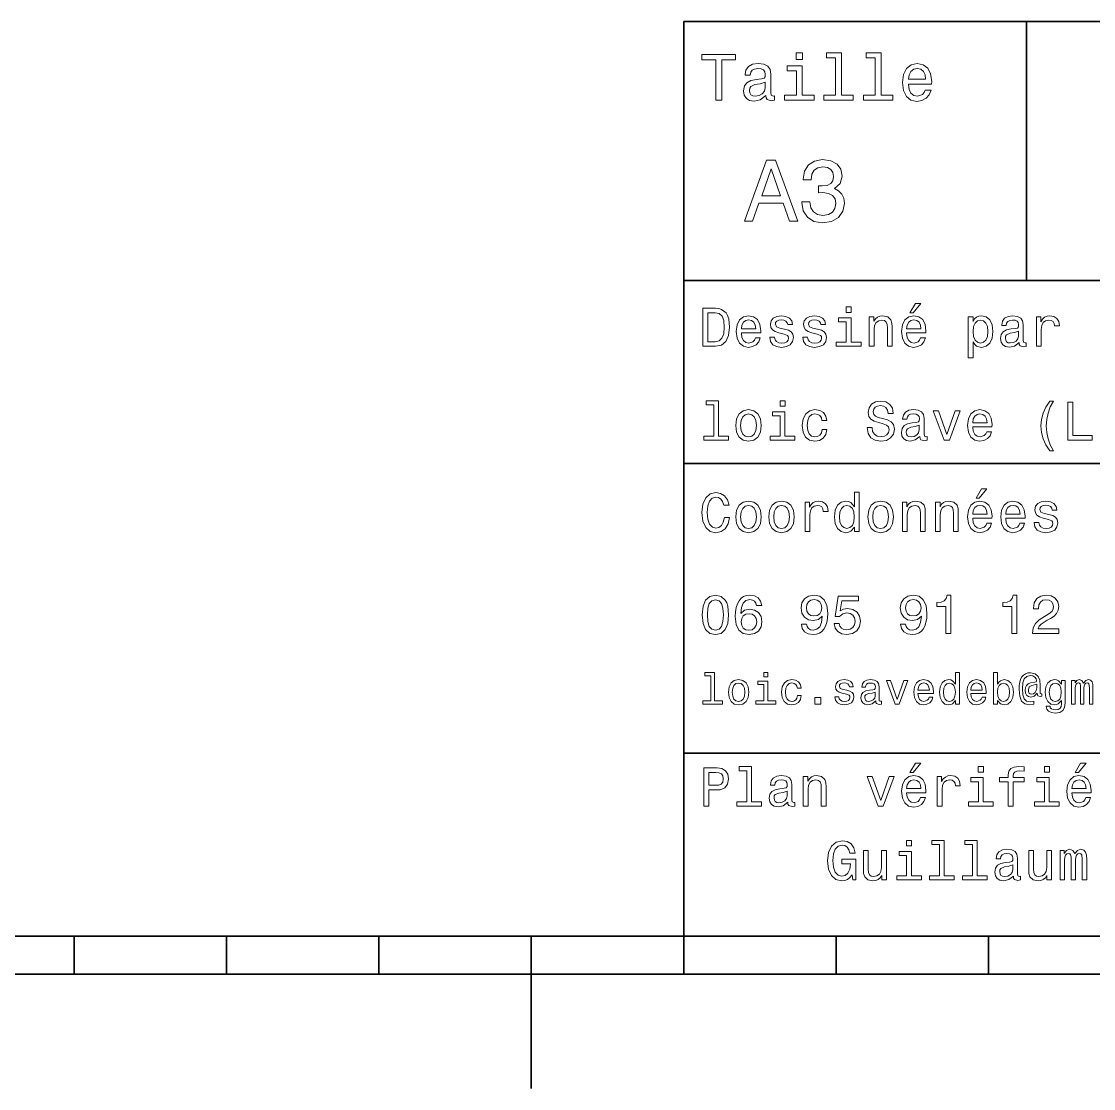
# Model space of a CAD drawing. Extents: x 0 to 420, y 0 to 297.
# Drawn here: x 176.5 to 246.9, y 0 to 70 of the extents above; entities that cross this region are included whole.
import ezdxf

# ---------------------------------------------------------------- set-up
doc = ezdxf.new("R2010")
doc.units = 0

msp = doc.modelspace()

# ---------------------------------------------------------------- linework, layer by layer
at = {"color": 7, "lineweight": 35}
for p, q in [((220, 10), (220, 70)), ((220, 70), (410, 70)), ((220, 53), (285, 53)), ((220, 41), (285, 41)), ((220, 22), (285, 22)), ((10, 10), (410, 10)), ((220, 10), (410, 10)), ((110, 7.5), (310, 7.5))]:
    msp.add_line(p, q, dxfattribs=at)
at = {"color": 7, "lineweight": 35, "ltscale": 0.425}
msp.add_line((242.5, 53), (242.5, 70), dxfattribs=at)
at = {"color": 7, "lineweight": 35, "ltscale": 0.0625}
for p, q in [((180, 10), (180, 7.5)), ((190, 10), (190, 7.5)), ((200, 10), (200, 7.5)), ((220, 10), (220, 7.5)), ((230, 10), (230, 7.5)), ((240, 10), (240, 7.5))]:
    msp.add_line(p, q, dxfattribs=at)
at = {"color": 7, "lineweight": 35, "ltscale": 0.25}
msp.add_line((210, 10), (210, 0), dxfattribs=at)
at = {"color": 7, "lineweight": 13}
for points in [[(222.10231, 64.837173), (222.5, 64.837173), (222.5, 67.47406), (223.407776, 67.47406), (223.407776, 67.837173), (221.190201, 67.837173), (221.190201, 67.47406), (222.10231, 67.47406)], [(227.786743, 67.940918), (227.38472, 67.940918), (227.38472, 67.508644), (227.786743, 67.508644)], [(229.969742, 67.621033), (229.969742, 65.157059), (229.187317, 65.157059), (229.187317, 64.837173), (231.128235, 64.837173), (231.128235, 65.157059), (230.350143, 65.157059), (230.350143, 67.940918), (229.373199, 67.940918), (229.373199, 67.621033)], [(232.572052, 67.621033), (232.572052, 65.157059), (231.789627, 65.157059), (231.789627, 64.837173), (233.730545, 64.837173), (233.730545, 65.157059), (232.952454, 65.157059), (232.952454, 67.940918), (231.97551, 67.940918), (231.97551, 67.621033)], [(225.387604, 65.139771), (225.387604, 65.126801), (225.409225, 64.979828), (225.47406, 64.876076), (225.746399, 64.793945), (225.958206, 64.828529), (225.958206, 65.122475), (225.867432, 65.109505), (225.746399, 65.165703), (225.724777, 65.338615), (225.724777, 66.540344), (225.672913, 66.84726), (225.521606, 67.0634), (225.257919, 67.193085), (224.886169, 67.240631), (224.523056, 67.188759), (224.255051, 67.041786), (224.086456, 66.812675), (224.030258, 66.510086), (224.030258, 66.484146), (224.371765, 66.484146), (224.402023, 66.665703), (224.497116, 66.795387), (224.65274, 66.873199), (224.873199, 66.903458), (225.085022, 66.881844), (225.236313, 66.817001), (225.327087, 66.704605), (225.357346, 66.548988), (225.340057, 66.367432), (225.270889, 66.276657), (225.097977, 66.233429), (224.773773, 66.198845), (224.402023, 66.121033), (224.138336, 65.982704), (223.982712, 65.766571), (223.935165, 65.446686), (223.978394, 65.161385), (224.112396, 64.949562), (224.328537, 64.815559), (224.626801, 64.768013), (225.028824, 64.858788)], [(227.773773, 65.157059), (227.773773, 67.080688), (226.796829, 67.080688), (226.796829, 66.756485), (227.393372, 66.756485), (227.393372, 65.157059), (226.61528, 65.157059), (226.61528, 64.837173), (228.560516, 64.837173), (228.560516, 65.157059)], [(234.750717, 65.887604), (236.272339, 65.887604), (236.276657, 66.064842), (236.207489, 66.561958), (236.017288, 66.933716), (235.714691, 67.158501), (235.312683, 67.240631), (234.919312, 67.154175), (234.616714, 66.912102), (234.422195, 66.51873), (234.353027, 66), (234.417862, 65.4683), (234.612396, 65.079247), (234.91066, 64.837173), (235.299713, 64.755043), (235.636887, 64.811234), (235.913544, 64.958214), (236.116714, 65.191643), (236.233429, 65.502876), (235.857346, 65.502876), (235.779541, 65.329971), (235.667145, 65.200287), (235.34726, 65.096542), (235.100861, 65.144089), (234.914993, 65.295387), (234.793945, 65.541786), (234.750717, 65.874634)], [(234.750717, 66.207489), (234.798279, 66.50576), (234.914993, 66.726219), (235.092224, 66.860229), (235.325653, 66.907776), (235.554749, 66.860229), (235.731995, 66.726219), (235.840057, 66.50576), (235.878967, 66.207489)], [(225.344376, 65.649857), (225.292511, 65.425072), (225.154175, 65.252159), (224.946686, 65.139771), (224.69165, 65.100861), (224.527374, 65.122475), (224.41066, 65.191643), (224.337173, 65.312675), (224.315567, 65.481262), (224.332855, 65.632561), (224.402023, 65.740631), (224.67868, 65.861671), (225.028824, 65.913544), (225.344376, 66.017288)], [(223.982712, 56.9049), (224.51297, 56.9049), (224.933716, 58.080692), (226.530258, 58.080692), (226.951004, 56.9049), (227.492798, 56.9049), (226.028824, 60.910664), (225.440918, 60.910664)], [(227.752167, 58.161385), (227.752167, 58.121037), (227.844376, 57.567722), (228.11528, 57.152737), (228.541794, 56.887608), (229.106628, 56.789627), (229.706055, 56.887608), (230.155624, 57.141212), (230.443802, 57.54467), (230.547546, 58.0634), (230.501434, 58.403458), (230.374634, 58.680115), (230.167145, 58.893372), (229.890488, 59.048992), (230.265137, 59.360229), (230.39769, 59.855907), (230.311234, 60.305477), (230.0634, 60.645535), (229.659943, 60.858791), (229.106628, 60.933716), (228.587891, 60.841499), (228.190201, 60.587898), (227.930832, 60.184437), (227.844376, 59.648415), (227.844376, 59.60807), (228.357346, 59.60807), (228.403458, 59.976944), (228.553314, 60.242077), (228.795395, 60.403458), (229.135452, 60.461094), (229.435165, 60.414986), (229.654175, 60.293949), (229.786743, 60.097984), (229.838623, 59.832855), (229.786743, 59.550434), (229.648422, 59.360229), (229.406342, 59.244957), (229.077805, 59.210377), (228.853027, 59.216141), (228.853027, 58.760807), (229.135452, 58.772335), (229.498566, 58.720463), (229.769455, 58.582134), (229.930832, 58.357349), (229.98848, 58.0634), (229.925079, 57.729107), (229.757919, 57.48127), (229.492798, 57.325649), (229.141205, 57.273777), (228.778091, 57.331413), (228.51297, 57.504322), (228.345825, 57.780979), (228.282425, 58.161385)], [(225.118149, 58.570606), (225.734863, 60.334293), (226.351578, 58.570606)], [(234.84726, 50.88797), (235.059799, 50.88797), (235.560516, 51.500362), (235.207489, 51.500362)], [(222.080688, 51.190563), (221.248566, 51.190563), (221.248566, 48.690563), (222.080688, 48.690563), (222.473343, 48.769814), (222.765137, 49.011169), (222.945251, 49.40382), (223.010086, 49.940563), (222.952454, 50.488113), (222.880402, 50.70425), (222.779541, 50.877163), (222.487747, 51.111313), (222.296829, 51.168949)], [(222.055481, 50.891571), (222.329254, 50.837536), (222.516571, 50.671829), (222.628235, 50.376442), (222.664261, 49.940563), (222.624634, 49.519093), (222.51297, 49.223705), (222.322052, 49.047192), (222.055481, 48.989555), (221.583572, 48.989555), (221.583572, 50.891571)], [(223.784576, 49.565922), (225.052597, 49.565922), (225.056198, 49.713619), (224.998566, 50.127884), (224.840057, 50.437683), (224.587891, 50.625), (224.252884, 50.693443), (223.925079, 50.621399), (223.672913, 50.41967), (223.510803, 50.091862), (223.453171, 49.659584), (223.507202, 49.216499), (223.669312, 48.892292), (223.917862, 48.690563), (224.242081, 48.62212), (224.523056, 48.668949), (224.753601, 48.791428), (224.922913, 48.98595), (225.020172, 49.245319), (224.706772, 49.245319), (224.641937, 49.101227), (224.548264, 48.993156), (224.281708, 48.9067), (224.07637, 48.946327), (223.921463, 49.072407), (223.820602, 49.27774), (223.784576, 49.555115)], [(226.623199, 49.818085), (226.317001, 49.890129), (226.090057, 49.972984), (226.014404, 50.142292), (226.036026, 50.261169), (226.111664, 50.347622), (226.234146, 50.401657), (226.41066, 50.423271), (226.579971, 50.401657), (226.713257, 50.336815), (226.799713, 50.239555), (226.835739, 50.109871), (227.145538, 50.109871), (227.145538, 50.117077), (227.091492, 50.351227), (226.943802, 50.534943), (226.713257, 50.650219), (226.41066, 50.693443), (226.104462, 50.650219), (225.881119, 50.531342), (225.740631, 50.354828), (225.697403, 50.131485), (225.729828, 49.915348), (225.830688, 49.76405), (225.996399, 49.655983), (226.237747, 49.580334), (226.590775, 49.493877), (226.806915, 49.40382), (226.864548, 49.331772), (226.886169, 49.223705), (226.853745, 49.09042), (226.767288, 48.989555), (226.626801, 48.924713), (226.439484, 48.903099), (226.241348, 48.924713), (226.09726, 49.000362), (226, 49.122841), (225.960373, 49.292149), (225.654175, 49.292149), (225.704605, 49.003963), (225.85231, 48.795029), (226.086456, 48.668949), (226.41066, 48.62212), (226.749283, 48.668949), (226.997833, 48.795029), (227.149139, 48.996758), (227.203171, 49.259727), (227.163544, 49.486671), (227.05188, 49.641571), (226.868149, 49.742435)], [(228.791794, 49.818085), (228.485596, 49.890129), (228.258652, 49.972984), (228.182999, 50.142292), (228.204605, 50.261169), (228.280258, 50.347622), (228.40274, 50.401657), (228.579254, 50.423271), (228.748566, 50.401657), (228.881851, 50.336815), (228.968292, 50.239555), (229.004318, 50.109871), (229.314117, 50.109871), (229.314117, 50.117077), (229.260086, 50.351227), (229.112396, 50.534943), (228.881851, 50.650219), (228.579254, 50.693443), (228.273056, 50.650219), (228.049713, 50.531342), (227.909225, 50.354828), (227.865997, 50.131485), (227.898422, 49.915348), (227.999283, 49.76405), (228.164993, 49.655983), (228.406342, 49.580334), (228.759369, 49.493877), (228.97551, 49.40382), (229.033142, 49.331772), (229.054749, 49.223705), (229.022339, 49.09042), (228.935883, 48.989555), (228.795395, 48.924713), (228.608063, 48.903099), (228.409943, 48.924713), (228.265854, 49.000362), (228.168594, 49.122841), (228.128967, 49.292149), (227.822769, 49.292149), (227.873199, 49.003963), (228.020889, 48.795029), (228.255051, 48.668949), (228.579254, 48.62212), (228.917862, 48.668949), (229.166428, 48.795029), (229.317719, 48.996758), (229.371765, 49.259727), (229.332138, 49.486671), (229.220459, 49.641571), (229.036743, 49.742435)], [(230.992798, 51.27702), (230.657776, 51.27702), (230.657776, 50.916786), (230.992798, 50.916786)], [(232.181549, 48.690563), (232.498566, 48.690563), (232.498566, 49.807278), (232.530975, 50.063042), (232.635452, 50.250362), (232.797546, 50.365635), (233.013687, 50.408863), (233.1866, 50.372841), (233.294662, 50.275578), (233.348709, 50.113472), (233.366714, 49.897335), (233.366714, 48.690563), (233.683716, 48.690563), (233.683716, 49.962177), (233.669312, 50.217941), (233.604462, 50.430477), (233.391937, 50.625), (233.060516, 50.693443), (232.876801, 50.668228), (232.721909, 50.599785), (232.588623, 50.484512), (232.484146, 50.329613), (232.484146, 50.625), (232.181549, 50.625)], [(234.627518, 49.565922), (235.895538, 49.565922), (235.899139, 49.713619), (235.841492, 50.127884), (235.682999, 50.437683), (235.430832, 50.625), (235.095825, 50.693443), (234.768005, 50.621399), (234.515854, 50.41967), (234.353745, 50.091862), (234.296112, 49.659584), (234.350143, 49.216499), (234.512253, 48.892292), (234.760803, 48.690563), (235.085022, 48.62212), (235.365997, 48.668949), (235.596542, 48.791428), (235.765854, 48.98595), (235.863113, 49.245319), (235.549713, 49.245319), (235.484863, 49.101227), (235.391205, 48.993156), (235.124634, 48.9067), (234.919312, 48.946327), (234.764404, 49.072407), (234.663544, 49.27774), (234.627518, 49.555115)], [(238.986313, 50.326012), (238.986313, 50.625), (238.669312, 50.625), (238.669312, 47.941284), (238.986313, 47.941284), (238.986313, 48.98595), (239.097977, 48.816643), (239.22406, 48.704971), (239.541061, 48.62212), (239.843658, 48.690563), (240.081406, 48.895893), (240.236313, 49.2201), (240.293945, 49.659584), (240.236313, 50.095463), (240.081406, 50.41967), (239.843658, 50.621399), (239.541061, 50.693443), (239.368164, 50.671829), (239.220459, 50.603386), (239.094376, 50.488113)], [(242.005051, 48.942726), (242.005051, 48.931919), (242.023056, 48.809441), (242.077087, 48.722984), (242.304031, 48.654541), (242.480545, 48.683357), (242.480545, 48.928314), (242.404907, 48.917507), (242.304031, 48.96434), (242.286026, 49.108429), (242.286026, 50.109871), (242.242798, 50.365635), (242.116714, 50.54575), (241.896973, 50.65382), (241.587173, 50.693443), (241.284576, 50.650219), (241.061234, 50.52774), (240.920746, 50.336815), (240.873917, 50.084656), (240.873917, 50.063042), (241.158508, 50.063042), (241.183716, 50.21434), (241.26297, 50.322407), (241.392654, 50.387249), (241.57637, 50.412464), (241.752884, 50.394455), (241.878967, 50.34042), (241.95462, 50.246758), (241.979828, 50.117077), (241.965424, 49.965778), (241.907776, 49.890129), (241.763687, 49.854107), (241.493515, 49.825291), (241.183716, 49.760448), (240.963974, 49.645176), (240.83429, 49.465057), (240.794678, 49.19849), (240.830688, 48.960735), (240.942368, 48.784222), (241.122482, 48.67255), (241.371033, 48.632927), (241.706055, 48.708576)], [(243.143372, 48.690563), (243.460373, 48.690563), (243.460373, 49.796471), (243.492798, 50.063042), (243.590057, 50.253963), (243.748566, 50.369236), (243.96109, 50.408863), (244.119598, 50.383648), (244.23848, 50.3116), (244.310516, 50.189121), (244.335739, 50.023415), (244.656342, 50.023415), (244.613113, 50.315205), (244.494232, 50.524136), (244.296112, 50.650219), (244.02594, 50.693443), (243.842224, 50.664627), (243.683716, 50.592579), (243.543228, 50.4701), (243.431564, 50.304398), (243.431564, 50.625), (243.143372, 50.625)], [(223.784576, 49.832493), (223.824203, 50.081055), (223.921463, 50.264771), (224.069168, 50.376442), (224.263687, 50.416069), (224.454605, 50.376442), (224.60231, 50.264771), (224.692368, 50.081055), (224.724777, 49.832493)], [(230.981995, 48.957134), (230.981995, 50.560158), (230.167862, 50.560158), (230.167862, 50.289986), (230.664978, 50.289986), (230.664978, 48.957134), (230.016571, 48.957134), (230.016571, 48.690563), (231.637604, 48.690563), (231.637604, 48.957134)], [(234.627518, 49.832493), (234.667145, 50.081055), (234.764404, 50.264771), (234.912109, 50.376442), (235.106628, 50.416069), (235.297546, 50.376442), (235.445251, 50.264771), (235.535309, 50.081055), (235.567719, 49.832493)], [(239.48703, 48.9067), (239.27449, 48.953533), (239.119598, 49.097622), (239.022339, 49.331772), (238.989914, 49.659584), (239.022339, 49.983791), (239.119598, 50.217941), (239.27449, 50.358429), (239.48703, 50.408863), (239.681549, 50.358429), (239.836456, 50.21434), (239.933716, 49.98019), (239.969742, 49.659584), (239.933716, 49.335377), (239.836456, 49.097622), (239.681549, 48.953533)], [(241.969025, 49.367798), (241.925797, 49.180477), (241.810516, 49.036385), (241.637604, 48.942726), (241.425079, 48.910305), (241.288177, 48.928314), (241.190918, 48.98595), (241.129684, 49.086815), (241.111679, 49.227306), (241.126083, 49.353386), (241.183716, 49.443443), (241.414261, 49.544312), (241.706055, 49.587536), (241.969025, 49.673992)], [(221.969025, 44.850864), (221.969025, 42.79755), (221.317001, 42.79755), (221.317001, 42.530979), (222.934433, 42.530979), (222.934433, 42.79755), (222.286026, 42.79755), (222.286026, 45.117435), (221.471909, 45.117435), (221.471909, 44.850864)], [(226.655624, 45.117435), (226.320602, 45.117435), (226.320602, 44.757202), (226.655624, 44.757202)], [(232.358063, 43.355907), (232.030258, 43.355907), (232.10231, 42.974064), (232.282425, 42.693085), (232.559799, 42.523773), (232.934433, 42.462536), (233.305481, 42.520172), (233.582855, 42.678673), (233.759369, 42.927231), (233.824203, 43.255043), (233.770172, 43.55043), (233.618881, 43.741352), (233.373917, 43.867435), (233.046112, 43.961094), (232.765137, 44.029537), (232.581406, 44.108788), (232.476944, 44.224064), (232.444519, 44.404179), (232.476944, 44.56628), (232.570602, 44.688759), (232.714691, 44.771614), (232.912827, 44.80043), (233.114548, 44.764408), (233.273056, 44.667145), (233.377518, 44.505043), (233.427948, 44.285301), (233.755768, 44.285301), (233.755768, 44.292507), (233.69812, 44.631123), (233.528824, 44.883286), (233.262253, 45.041786), (232.902023, 45.095821), (232.577805, 45.041786), (232.325653, 44.890488), (232.163544, 44.656338), (232.105911, 44.353745), (232.15274, 44.083572), (232.289627, 43.899857), (232.505768, 43.777378), (232.801147, 43.683716), (233.092941, 43.600864), (233.312683, 43.521614), (233.445969, 43.406338), (233.492798, 43.219021), (233.44957, 43.028099), (233.337891, 42.884007), (233.168594, 42.793949), (232.948853, 42.765129), (232.703888, 42.804756), (232.516571, 42.920029), (232.39769, 43.107349)], [(244.033142, 41.835735), (244.260086, 41.835735), (244.054749, 42.217579), (243.91066, 42.617435), (243.820602, 43.038906), (243.791794, 43.463978), (243.820602, 43.88905), (243.91066, 44.306915), (244.054749, 44.710373), (244.260086, 45.092216), (244.033142, 45.092216), (243.770172, 44.695965), (243.586456, 44.303314), (243.478394, 43.892651), (243.445969, 43.463978), (243.478394, 43.0317), (243.586456, 42.624638), (243.770172, 42.231987)], [(245.207489, 42.530979), (246.814117, 42.530979), (246.814117, 42.833572), (245.53891, 42.833572), (245.53891, 45.030979), (245.207489, 45.030979)], [(223.413544, 43.496399), (223.471176, 43.056915), (223.636887, 42.732708), (223.899857, 42.530979), (224.252884, 42.462536), (224.60231, 42.530979), (224.86528, 42.729107), (225.030975, 43.053314), (225.092224, 43.496399), (225.030975, 43.935879), (224.86528, 44.263687), (224.60231, 44.461815), (224.252884, 44.533859), (223.899857, 44.461815), (223.636887, 44.260086), (223.471176, 43.935879)], [(226.644806, 42.79755), (226.644806, 44.400574), (225.830688, 44.400574), (225.830688, 44.130402), (226.327805, 44.130402), (226.327805, 42.79755), (225.679398, 42.79755), (225.679398, 42.530979), (227.30043, 42.530979), (227.30043, 42.79755)], [(229.07637, 43.824207), (229.389771, 43.824207), (229.324921, 44.112392), (229.170029, 44.339336), (228.92868, 44.479828), (228.61528, 44.533859), (228.269455, 44.461815), (228.006485, 44.260086), (227.840775, 43.932278), (227.783142, 43.492794), (227.837173, 43.056915), (227.999283, 42.732708), (228.255051, 42.530979), (228.604462, 42.462536), (228.914261, 42.516571), (229.155624, 42.667866), (229.32132, 42.905621), (229.393372, 43.222622), (229.090775, 43.222622), (229.036743, 43.020893), (228.935883, 42.869595), (228.791794, 42.775936), (228.61528, 42.747116), (228.395538, 42.793949), (228.23703, 42.938038), (228.139771, 43.172188), (228.107346, 43.503601), (228.139771, 43.827808), (228.240631, 44.061958), (228.40274, 44.206051), (228.61528, 44.256485), (228.802597, 44.224064), (228.943085, 44.141209), (229.036743, 44.004322)], [(235.499283, 42.783142), (235.499283, 42.772335), (235.517288, 42.649857), (235.57132, 42.5634), (235.798264, 42.494957), (235.974777, 42.523773), (235.974777, 42.76873), (235.899139, 42.757923), (235.798264, 42.804756), (235.780258, 42.948845), (235.780258, 43.950287), (235.73703, 44.206051), (235.610947, 44.386166), (235.391205, 44.494236), (235.081406, 44.533859), (234.778824, 44.490635), (234.555481, 44.368156), (234.414978, 44.177231), (234.368149, 43.925072), (234.368149, 43.903458), (234.65274, 43.903458), (234.677948, 44.054756), (234.757202, 44.162823), (234.886887, 44.227665), (235.070602, 44.25288), (235.247116, 44.234871), (235.373199, 44.180836), (235.448853, 44.087173), (235.47406, 43.957493), (235.459656, 43.806194), (235.402023, 43.730545), (235.257919, 43.694523), (234.987747, 43.665707), (234.677948, 43.600864), (234.458206, 43.485592), (234.328537, 43.305473), (234.28891, 43.038906), (234.324921, 42.801151), (234.4366, 42.624638), (234.616714, 42.512966), (234.86528, 42.473343), (235.200287, 42.548992)], [(237.098709, 42.530979), (237.433716, 42.530979), (238.139771, 44.465416), (237.811951, 44.465416), (237.268005, 42.905621), (236.713257, 44.465416), (236.381836, 44.465416)], [(238.964691, 43.406338), (240.232712, 43.406338), (240.236313, 43.554035), (240.17868, 43.9683), (240.020172, 44.278099), (239.768005, 44.465416), (239.432999, 44.533859), (239.105194, 44.461815), (238.853027, 44.260086), (238.690918, 43.932278), (238.633286, 43.5), (238.687317, 43.056915), (238.849426, 42.732708), (239.097977, 42.530979), (239.422195, 42.462536), (239.703171, 42.509365), (239.933716, 42.631844), (240.103027, 42.826366), (240.200287, 43.085735), (239.886887, 43.085735), (239.822052, 42.941643), (239.728394, 42.833572), (239.461823, 42.747116), (239.256485, 42.786743), (239.101593, 42.912823), (239.000717, 43.118156), (238.964691, 43.395531)], [(223.737747, 43.5), (223.770172, 43.824207), (223.871033, 44.058357), (224.033142, 44.20245), (224.252884, 44.25288), (224.469025, 44.20245), (224.631119, 44.061958), (224.731995, 43.824207), (224.768005, 43.5), (224.731995, 43.172188), (224.631119, 42.934437), (224.469025, 42.790344), (224.252884, 42.743515), (224.033142, 42.790344), (223.871033, 42.934437), (223.770172, 43.172188)], [(238.964691, 43.672909), (239.004318, 43.921471), (239.101593, 44.105186), (239.249283, 44.216858), (239.443802, 44.256485), (239.63472, 44.216858), (239.782425, 44.105186), (239.872482, 43.921471), (239.904907, 43.672909)], [(235.463257, 43.208214), (235.420029, 43.020893), (235.304749, 42.876801), (235.131851, 42.783142), (234.919312, 42.750721), (234.782425, 42.76873), (234.68515, 42.826366), (234.623917, 42.927231), (234.605911, 43.067722), (234.620316, 43.193802), (234.677948, 43.283859), (234.908508, 43.384727), (235.200287, 43.427952), (235.463257, 43.514408)], [(222.667862, 37.460373), (222.595825, 37.15778), (222.476944, 36.941643), (222.311234, 36.808357), (222.116714, 36.765129), (221.882568, 36.829971), (221.698853, 37.024494), (221.57637, 37.341499), (221.536743, 37.780979), (221.57637, 38.216858), (221.695251, 38.537464), (221.878967, 38.731987), (222.116714, 38.80043), (222.289627, 38.764408), (222.437317, 38.663544), (222.552597, 38.501442), (222.631851, 38.278099), (222.97406, 38.278099), (222.865997, 38.620316), (222.67868, 38.879681), (222.422913, 39.041786), (222.116714, 39.099422), (221.734863, 39.009365), (221.443085, 38.757202), (221.255768, 38.342937), (221.190918, 37.780979), (221.255768, 37.219021), (221.443085, 36.804756), (221.734863, 36.548992), (222.116714, 36.462536), (222.451736, 36.530979), (222.721909, 36.721901), (222.912827, 37.035301), (223.013687, 37.460373)], [(231.201721, 36.829971), (231.201721, 36.530979), (231.518738, 36.530979), (231.518738, 39.117435), (231.205338, 39.117435), (231.205338, 38.170029), (230.963974, 38.443802), (230.816284, 38.508644), (230.646973, 38.533859), (230.340775, 38.461815), (230.103027, 38.260086), (229.94812, 37.935879), (229.894089, 37.5), (229.94812, 37.064121), (230.103027, 36.736309), (230.340775, 36.530979), (230.646973, 36.462536), (230.816284, 36.487751), (230.967575, 36.552593)], [(239.184433, 38.728386), (239.396973, 38.728386), (239.89769, 39.340778), (239.544662, 39.340778)], [(223.413544, 37.496399), (223.471176, 37.056915), (223.636887, 36.732708), (223.899857, 36.530979), (224.252884, 36.462536), (224.60231, 36.530979), (224.86528, 36.729107), (225.030975, 37.053314), (225.092224, 37.496399), (225.030975, 37.935879), (224.86528, 38.263687), (224.60231, 38.461815), (224.252884, 38.533859), (223.899857, 38.461815), (223.636887, 38.260086), (223.471176, 37.935879)], [(223.737747, 37.5), (223.770172, 37.824207), (223.871033, 38.058357), (224.033142, 38.20245), (224.252884, 38.25288), (224.469025, 38.20245), (224.631119, 38.061958), (224.731995, 37.824207), (224.768005, 37.5), (224.731995, 37.172188), (224.631119, 36.934437), (224.469025, 36.790344), (224.252884, 36.743515), (224.033142, 36.790344), (223.871033, 36.934437), (223.770172, 37.172188)], [(225.582138, 37.496399), (225.639771, 37.056915), (225.805481, 36.732708), (226.068451, 36.530979), (226.421463, 36.462536), (226.770889, 36.530979), (227.033859, 36.729107), (227.19957, 37.053314), (227.260803, 37.496399), (227.19957, 37.935879), (227.033859, 38.263687), (226.770889, 38.461815), (226.421463, 38.533859), (226.068451, 38.461815), (225.805481, 38.260086), (225.639771, 37.935879)], [(225.906342, 37.5), (225.938766, 37.824207), (226.039627, 38.058357), (226.201736, 38.20245), (226.421463, 38.25288), (226.637604, 38.20245), (226.799713, 38.061958), (226.900574, 37.824207), (226.9366, 37.5), (226.900574, 37.172188), (226.799713, 36.934437), (226.637604, 36.790344), (226.421463, 36.743515), (226.201736, 36.790344), (226.039627, 36.934437), (225.938766, 37.172188)], [(227.963257, 36.530979), (228.280258, 36.530979), (228.280258, 37.636887), (228.312683, 37.903458), (228.409943, 38.094379), (228.568451, 38.209652), (228.780975, 38.249279), (228.939484, 38.224064), (229.05835, 38.152016), (229.130402, 38.029537), (229.155624, 37.863831), (229.476227, 37.863831), (229.432999, 38.155621), (229.314117, 38.364552), (229.115997, 38.490635), (228.845825, 38.533859), (228.662109, 38.505043), (228.503601, 38.432995), (228.363113, 38.310516), (228.251434, 38.144814), (228.251434, 38.465416), (227.963257, 38.465416)], [(230.701004, 38.249279), (230.909943, 38.198845), (231.068451, 38.058357), (231.162109, 37.824207), (231.19812, 37.5), (231.162109, 37.172188), (231.068451, 36.938038), (230.909943, 36.793949), (230.701004, 36.747116), (230.502884, 36.793949), (230.351593, 36.938038), (230.250717, 37.175793), (230.218292, 37.5), (230.250717, 37.820606), (230.351593, 38.054756), (230.502884, 38.198845)], [(232.087891, 37.496399), (232.145538, 37.056915), (232.311234, 36.732708), (232.574203, 36.530979), (232.927231, 36.462536), (233.276657, 36.530979), (233.539627, 36.729107), (233.705338, 37.053314), (233.766571, 37.496399), (233.705338, 37.935879), (233.539627, 38.263687), (233.276657, 38.461815), (232.927231, 38.533859), (232.574203, 38.461815), (232.311234, 38.260086), (232.145538, 37.935879)], [(232.412109, 37.5), (232.444519, 37.824207), (232.545395, 38.058357), (232.707489, 38.20245), (232.927231, 38.25288), (233.143372, 38.20245), (233.305481, 38.061958), (233.406342, 37.824207), (233.442368, 37.5), (233.406342, 37.172188), (233.305481, 36.934437), (233.143372, 36.790344), (232.927231, 36.743515), (232.707489, 36.790344), (232.545395, 36.934437), (232.444519, 37.172188)], [(234.350143, 36.530979), (234.667145, 36.530979), (234.667145, 37.647694), (234.69957, 37.903458), (234.804031, 38.090778), (234.966141, 38.206051), (235.182281, 38.249279), (235.355194, 38.213257), (235.463257, 38.115993), (235.517288, 37.953888), (235.535309, 37.737751), (235.535309, 36.530979), (235.85231, 36.530979), (235.85231, 37.802593), (235.837891, 38.058357), (235.773056, 38.270893), (235.560516, 38.465416), (235.229111, 38.533859), (235.045395, 38.508644), (234.890488, 38.440201), (234.757202, 38.324928), (234.65274, 38.170029), (234.65274, 38.465416), (234.350143, 38.465416)], [(236.518738, 36.530979), (236.835739, 36.530979), (236.835739, 37.647694), (236.868149, 37.903458), (236.972626, 38.090778), (237.13472, 38.206051), (237.350861, 38.249279), (237.523773, 38.213257), (237.631836, 38.115993), (237.685883, 37.953888), (237.703888, 37.737751), (237.703888, 36.530979), (238.020889, 36.530979), (238.020889, 37.802593), (238.006485, 38.058357), (237.94165, 38.270893), (237.729111, 38.465416), (237.39769, 38.533859), (237.213974, 38.508644), (237.059082, 38.440201), (236.925797, 38.324928), (236.82132, 38.170029), (236.82132, 38.465416), (236.518738, 38.465416)], [(238.964691, 37.406338), (240.232712, 37.406338), (240.236313, 37.554035), (240.17868, 37.9683), (240.020172, 38.278099), (239.768005, 38.465416), (239.432999, 38.533859), (239.105194, 38.461815), (238.853027, 38.260086), (238.690918, 37.932278), (238.633286, 37.5), (238.687317, 37.056915), (238.849426, 36.732708), (239.097977, 36.530979), (239.422195, 36.462536), (239.703171, 36.509365), (239.933716, 36.631844), (240.103027, 36.826366), (240.200287, 37.085735), (239.886887, 37.085735), (239.822052, 36.941643), (239.728394, 36.833572), (239.461823, 36.747116), (239.256485, 36.786743), (239.101593, 36.912823), (239.000717, 37.118156), (238.964691, 37.395531)], [(238.964691, 37.672909), (239.004318, 37.921471), (239.101593, 38.105186), (239.249283, 38.216858), (239.443802, 38.256485), (239.63472, 38.216858), (239.782425, 38.105186), (239.872482, 37.921471), (239.904907, 37.672909)], [(241.133286, 37.406338), (242.401306, 37.406338), (242.404907, 37.554035), (242.34726, 37.9683), (242.188766, 38.278099), (241.9366, 38.465416), (241.601593, 38.533859), (241.273773, 38.461815), (241.021606, 38.260086), (240.859512, 37.932278), (240.80188, 37.5), (240.855911, 37.056915), (241.018005, 36.732708), (241.266571, 36.530979), (241.590775, 36.462536), (241.871765, 36.509365), (242.10231, 36.631844), (242.271606, 36.826366), (242.368881, 37.085735), (242.055481, 37.085735), (241.990631, 36.941643), (241.896973, 36.833572), (241.630402, 36.747116), (241.425079, 36.786743), (241.270172, 36.912823), (241.169312, 37.118156), (241.133286, 37.395531)], [(241.133286, 37.672909), (241.172913, 37.921471), (241.270172, 38.105186), (241.417862, 38.216858), (241.612396, 38.256485), (241.803314, 38.216858), (241.951004, 38.105186), (242.041061, 37.921471), (242.073486, 37.672909)], [(243.971909, 37.658501), (243.66571, 37.730545), (243.438766, 37.8134), (243.363113, 37.982708), (243.384735, 38.101585), (243.460373, 38.188038), (243.582855, 38.242073), (243.759369, 38.263687), (243.92868, 38.242073), (244.061966, 38.177231), (244.148422, 38.079971), (244.184448, 37.950287), (244.494232, 37.950287), (244.494232, 37.957493), (244.440201, 38.191643), (244.292511, 38.375359), (244.061966, 38.490635), (243.759369, 38.533859), (243.453171, 38.490635), (243.229828, 38.371758), (243.08934, 38.195244), (243.046112, 37.971901), (243.078537, 37.755764), (243.179398, 37.604465), (243.345108, 37.496399), (243.586456, 37.42075), (243.939484, 37.334293), (244.155624, 37.244236), (244.213257, 37.172188), (244.234879, 37.064121), (244.202454, 36.930836), (244.115997, 36.829971), (243.97551, 36.765129), (243.788193, 36.743515), (243.590057, 36.765129), (243.445969, 36.840778), (243.348709, 36.963257), (243.309082, 37.132565), (243.002884, 37.132565), (243.053314, 36.844379), (243.201004, 36.635445), (243.435165, 36.509365), (243.759369, 36.462536), (244.097992, 36.509365), (244.346542, 36.635445), (244.497833, 36.837173), (244.55188, 37.100143), (244.512253, 37.327087), (244.400574, 37.481987), (244.216858, 37.582851)], [(221.216141, 31.071325), (221.270172, 30.505762), (221.439484, 30.102304), (221.709656, 29.857347), (222.08429, 29.778097), (222.455338, 29.857347), (222.72551, 30.102304), (222.891205, 30.505762), (222.948853, 31.071325), (222.891205, 31.633286), (222.822769, 31.856628), (222.72551, 32.040344), (222.455338, 32.285301), (222.08429, 32.368156), (221.709656, 32.285301), (221.439484, 32.036743), (221.270172, 31.633286)], [(225.117432, 31.676512), (225.048996, 31.9683), (224.890488, 32.184437), (224.645538, 32.321323), (224.328537, 32.368156), (224.115997, 32.342937), (223.932281, 32.274494), (223.770172, 32.162823), (223.633286, 32.004322), (223.525223, 31.806194), (223.445969, 31.56484), (223.395538, 31.280258), (223.381119, 30.959654), (223.438766, 30.448126), (223.61528, 30.077089), (223.899857, 29.853746), (224.28891, 29.778097), (224.638336, 29.842939), (224.904892, 30.012247), (225.077805, 30.278818), (225.139053, 30.617435), (225.077805, 30.959654), (224.912109, 31.222622), (224.656342, 31.388329), (224.33934, 31.445965), (223.997116, 31.373919), (223.741348, 31.168587), (223.795395, 31.56484), (223.91066, 31.849422), (224.087173, 32.01873), (224.332138, 32.076366), (224.512253, 32.04755), (224.649139, 31.971901), (224.739197, 31.845821), (224.786026, 31.676512)], [(227.72551, 30.46974), (227.779541, 30.185158), (227.934433, 29.965418), (228.179398, 29.828529), (228.503601, 29.778097), (228.716141, 29.803314), (228.907059, 29.868155), (229.069168, 29.979826), (229.206055, 30.138329), (229.314117, 30.336454), (229.393372, 30.581411), (229.440201, 30.862391), (229.458221, 31.1866), (229.396973, 31.694523), (229.220459, 32.065559), (228.939484, 32.288902), (228.554031, 32.368156), (228.201004, 32.303314), (227.934433, 32.130402), (227.76152, 31.863832), (227.703888, 31.528818), (227.76152, 31.182997), (227.930832, 30.920029), (228.182999, 30.754322), (228.503601, 30.700287), (228.842224, 30.768732), (229.097977, 30.977665), (229.040344, 30.577808), (228.925079, 30.293226), (228.748566, 30.123919), (228.507202, 30.069883), (228.319885, 30.0951), (228.182999, 30.174351), (228.092941, 30.300432), (228.056915, 30.46974)], [(234.231262, 30.46974), (234.285309, 30.185158), (234.440201, 29.965418), (234.68515, 29.828529), (235.009369, 29.778097), (235.221909, 29.803314), (235.412827, 29.868155), (235.574921, 29.979826), (235.711823, 30.138329), (235.819885, 30.336454), (235.899139, 30.581411), (235.945969, 30.862391), (235.963974, 31.1866), (235.90274, 31.694523), (235.726227, 32.065559), (235.445251, 32.288902), (235.059799, 32.368156), (234.706772, 32.303314), (234.440201, 32.130402), (234.267288, 31.863832), (234.209656, 31.528818), (234.267288, 31.182997), (234.4366, 30.920029), (234.688766, 30.754322), (235.009369, 30.700287), (235.347977, 30.768732), (235.603745, 30.977665), (235.546112, 30.577808), (235.430832, 30.293226), (235.254318, 30.123919), (235.01297, 30.069883), (234.825653, 30.0951), (234.688766, 30.174351), (234.598709, 30.300432), (234.562683, 30.46974)], [(237.19957, 29.850143), (237.527374, 29.850143), (237.527374, 32.368156), (237.282425, 32.368156), (237.217575, 32.148415), (237.087891, 32.000721), (236.889771, 31.914265), (236.615997, 31.885447), (236.615997, 31.629683), (237.19957, 31.629683)], [(241.536743, 29.850143), (241.864548, 29.850143), (241.864548, 32.368156), (241.619598, 32.368156), (241.554749, 32.148415), (241.425079, 32.000721), (241.226944, 31.914265), (240.953171, 31.885447), (240.953171, 31.629683), (241.536743, 31.629683)], [(242.891205, 29.850143), (244.609512, 29.850143), (244.609512, 30.159943), (243.251434, 30.159943), (243.327087, 30.32925), (243.456772, 30.46974), (243.856628, 30.725504), (244.069168, 30.833572), (244.306915, 30.988472), (244.476227, 31.168587), (244.573486, 31.381123), (244.609512, 31.622478), (244.548279, 31.925072), (244.378967, 32.162823), (244.119598, 32.314121), (243.784576, 32.368156), (243.438766, 32.306915), (243.175797, 32.137608), (243.006485, 31.867435), (242.948853, 31.510807), (242.948853, 31.460375), (243.276657, 31.460375), (243.276657, 31.489193), (243.309082, 31.73415), (243.406342, 31.914265), (243.561249, 32.029537), (243.766571, 32.069164), (243.97551, 32.033142), (244.130402, 31.943083), (244.231262, 31.802593), (244.267288, 31.62608), (244.242081, 31.460375), (244.17363, 31.319883), (244.058365, 31.197405), (243.899857, 31.089336), (243.687317, 30.974062), (243.33429, 30.750719), (243.085739, 30.512968), (242.938049, 30.224783), (242.891205, 29.86095)], [(221.561966, 31.071325), (221.590775, 31.507204), (221.680832, 31.820604), (221.842941, 32.004322), (222.08429, 32.069164), (222.322052, 32.004322), (222.484146, 31.820604), (222.574203, 31.507204), (222.603027, 31.071325), (222.574203, 30.631844), (222.484146, 30.318443), (222.322052, 30.134726), (222.08429, 30.073486), (221.842941, 30.134726), (221.680832, 30.318443), (221.590775, 30.631844)], [(228.053314, 31.532419), (228.08934, 31.755764), (228.190201, 31.932276), (228.348709, 32.043949), (228.554031, 32.083572), (228.766571, 32.043949), (228.92868, 31.932276), (229.029541, 31.759365), (229.069168, 31.536022), (229.029541, 31.309076), (228.92868, 31.139769), (228.76297, 31.035301), (228.543228, 30.999279), (228.345108, 31.035301), (228.190201, 31.139769), (228.08934, 31.305475)], [(229.86528, 30.502161), (229.944519, 30.206772), (230.121033, 29.976225), (230.380402, 29.832132), (230.711823, 29.778097), (231.075653, 29.842939), (231.360229, 30.019451), (231.540344, 30.300432), (231.608795, 30.660662), (231.547546, 30.995676), (231.374634, 31.258644), (231.104462, 31.427954), (230.755035, 31.489193), (230.484863, 31.445965), (230.27594, 31.327089), (230.376801, 32.000721), (231.471909, 32.000721), (231.471909, 32.296108), (230.135452, 32.296108), (229.937317, 30.970461), (230.22551, 30.970461), (230.434433, 31.139769), (230.701004, 31.201008), (230.931549, 31.161383), (231.108063, 31.046108), (231.219742, 30.869596), (231.259369, 30.642651), (231.219742, 30.415705), (231.104462, 30.239193), (230.927948, 30.127522), (230.701004, 30.087896), (230.510086, 30.113111), (230.362396, 30.195965), (230.254318, 30.325647), (230.200287, 30.502161)], [(234.559082, 31.532419), (234.595093, 31.755764), (234.695969, 31.932276), (234.854462, 32.043949), (235.059799, 32.083572), (235.272339, 32.043949), (235.434433, 31.932276), (235.535309, 31.759365), (235.574921, 31.536022), (235.535309, 31.309076), (235.434433, 31.139769), (235.268738, 31.035301), (235.048996, 30.999279), (234.850861, 31.035301), (234.695969, 31.139769), (234.595093, 31.305475)], [(224.789627, 30.613832), (224.75, 30.386887), (224.649139, 30.213976), (224.48703, 30.098703), (224.285309, 30.062679), (224.072769, 30.098703), (223.91066, 30.210375), (223.806198, 30.383286), (223.773773, 30.610229), (223.809799, 30.833572), (223.91066, 31.002882), (224.07637, 31.11095), (224.299713, 31.150576), (224.494232, 31.11095), (224.649139, 31.006483), (224.75, 30.837175)], [(221.775223, 27.080692), (221.775223, 25.438042), (221.253601, 25.438042), (221.253601, 25.224785), (222.547546, 25.224785), (222.547546, 25.438042), (222.028824, 25.438042), (222.028824, 27.293949), (221.377518, 27.293949), (221.377518, 27.080692)], [(222.930832, 25.99712), (222.976944, 25.645535), (223.109512, 25.386168), (223.319885, 25.224785), (223.60231, 25.170031), (223.881851, 25.224785), (224.092224, 25.383286), (224.224777, 25.642653), (224.273773, 25.99712), (224.224777, 26.348703), (224.092224, 26.610952), (223.881851, 26.769453), (223.60231, 26.827091), (223.319885, 26.769453), (223.109512, 26.60807), (222.976944, 26.348703)], [(225.52449, 27.293949), (225.256485, 27.293949), (225.256485, 27.005764), (225.52449, 27.005764)], [(227.46109, 26.259367), (227.711823, 26.259367), (227.659943, 26.489914), (227.536026, 26.671471), (227.342941, 26.783863), (227.092224, 26.827091), (226.815567, 26.769453), (226.605194, 26.60807), (226.472626, 26.345821), (226.426514, 25.994238), (226.469742, 25.645535), (226.599426, 25.386168), (226.804031, 25.224785), (227.083572, 25.170031), (227.331406, 25.213257), (227.52449, 25.334295), (227.657059, 25.524496), (227.714691, 25.778099), (227.472626, 25.778099), (227.429398, 25.616716), (227.348709, 25.495678), (227.233429, 25.42075), (227.092224, 25.397696), (226.916428, 25.43516), (226.789627, 25.550434), (226.711823, 25.737753), (226.685883, 26.002882), (226.711823, 26.262249), (226.792511, 26.449568), (226.922195, 26.564842), (227.092224, 26.605188), (227.242081, 26.579252), (227.354462, 26.51297), (227.429398, 26.40346)], [(230.703171, 26.126802), (230.458221, 26.184439), (230.276657, 26.250721), (230.216141, 26.386168), (230.233429, 26.48127), (230.293945, 26.550434), (230.391937, 26.59366), (230.533142, 26.610952), (230.668594, 26.59366), (230.775223, 26.541788), (230.844376, 26.463978), (230.873199, 26.360231), (231.121033, 26.360231), (231.121033, 26.365995), (231.077805, 26.553314), (230.959656, 26.700289), (230.775223, 26.792507), (230.533142, 26.827091), (230.288177, 26.792507), (230.109512, 26.697407), (229.997116, 26.556196), (229.96254, 26.377523), (229.98848, 26.204613), (230.069168, 26.083574), (230.201721, 25.99712), (230.394806, 25.9366), (230.677231, 25.867435), (230.850143, 25.795389), (230.896255, 25.737753), (230.913544, 25.651299), (230.887604, 25.54467), (230.818451, 25.463978), (230.706055, 25.412106), (230.556198, 25.394814), (230.39769, 25.412106), (230.282425, 25.472624), (230.204605, 25.570606), (230.172913, 25.706053), (229.927948, 25.706053), (229.968292, 25.475506), (230.086456, 25.308359), (230.273773, 25.207495), (230.533142, 25.170031), (230.804031, 25.207495), (231.002884, 25.308359), (231.123917, 25.469742), (231.167145, 25.680117), (231.135452, 25.861673), (231.046112, 25.985592), (230.899139, 26.066284)], [(232.599426, 25.426514), (232.599426, 25.417868), (232.613831, 25.319885), (232.657059, 25.250721), (232.838623, 25.195967), (232.979828, 25.219021), (232.979828, 25.414986), (232.919312, 25.406342), (232.838623, 25.443806), (232.824203, 25.559078), (232.824203, 26.360231), (232.789627, 26.564842), (232.688766, 26.708935), (232.51297, 26.795389), (232.265137, 26.827091), (232.023056, 26.792507), (231.844376, 26.694525), (231.731995, 26.541788), (231.694519, 26.340059), (231.694519, 26.322767), (231.922195, 26.322767), (231.942368, 26.443806), (232.005768, 26.53026), (232.109512, 26.582134), (232.256485, 26.602306), (232.39769, 26.587896), (232.498566, 26.54467), (232.559082, 26.469742), (232.579254, 26.365995), (232.567719, 26.244957), (232.521606, 26.184439), (232.406342, 26.155621), (232.190201, 26.132566), (231.942368, 26.080692), (231.766571, 25.988474), (231.662827, 25.844381), (231.631119, 25.631124), (231.659943, 25.440924), (231.749283, 25.299713), (231.893372, 25.210375), (232.092224, 25.178675), (232.360229, 25.239195)], [(233.878967, 25.224785), (234.146973, 25.224785), (234.711823, 26.772335), (234.44957, 26.772335), (234.014404, 25.524496), (233.570602, 26.772335), (233.305481, 26.772335)], [(235.37175, 25.925074), (236.386169, 25.925074), (236.389053, 26.043228), (236.342941, 26.374641), (236.216141, 26.622478), (236.014404, 26.772335), (235.746399, 26.827091), (235.484146, 26.769453), (235.282425, 26.60807), (235.15274, 26.345821), (235.106628, 26), (235.149857, 25.645535), (235.279541, 25.386168), (235.478378, 25.224785), (235.737747, 25.170031), (235.96254, 25.207495), (236.146973, 25.305477), (236.282425, 25.461096), (236.360229, 25.668589), (236.109512, 25.668589), (236.057632, 25.553314), (235.982712, 25.46686), (235.769455, 25.397696), (235.605194, 25.429396), (235.481262, 25.53026), (235.400574, 25.694525), (235.37175, 25.916428)], [(237.835739, 25.463978), (237.835739, 25.224785), (238.08934, 25.224785), (238.08934, 27.293949), (237.838623, 27.293949), (237.838623, 26.536024), (237.645538, 26.755045), (237.527374, 26.806917), (237.391937, 26.827091), (237.146973, 26.769453), (236.956772, 26.60807), (236.832855, 26.348703), (236.789627, 26), (236.832855, 25.651299), (236.956772, 25.38905), (237.146973, 25.224785), (237.391937, 25.170031), (237.527374, 25.190203), (237.648407, 25.242075)], [(238.841492, 25.925074), (239.855911, 25.925074), (239.858795, 26.043228), (239.812683, 26.374641), (239.685883, 26.622478), (239.484146, 26.772335), (239.216141, 26.827091), (238.953888, 26.769453), (238.752167, 26.60807), (238.622482, 26.345821), (238.57637, 26), (238.619598, 25.645535), (238.749283, 25.386168), (238.94812, 25.224785), (239.207489, 25.170031), (239.432281, 25.207495), (239.616714, 25.305477), (239.752167, 25.461096), (239.829971, 25.668589), (239.579254, 25.668589), (239.527374, 25.553314), (239.452454, 25.46686), (239.239197, 25.397696), (239.074921, 25.429396), (238.951004, 25.53026), (238.870316, 25.694525), (238.841492, 25.916428)], [(240.593658, 25.463978), (240.780975, 25.242075), (241.03746, 25.170031), (241.279541, 25.224785), (241.472626, 25.38905), (241.593658, 25.651299), (241.639771, 26), (241.593658, 26.348703), (241.469742, 26.60807), (241.279541, 26.769453), (241.03746, 26.827091), (240.783859, 26.752163), (240.680115, 26.659943), (240.593658, 26.536024), (240.593658, 27.293949), (240.340057, 27.293949), (240.340057, 25.224785), (240.593658, 25.224785)], [(243.504318, 25.734871), (243.504318, 25.902018), (243.458206, 25.893373), (243.403458, 25.913546), (243.386169, 25.974064), (243.386169, 26.446688), (243.363113, 26.780981), (243.270889, 27.02882), (243.054749, 27.213257), (242.752167, 27.279539), (242.57637, 27.262249), (242.426514, 27.210375), (242.296829, 27.12392), (242.193085, 27.002882), (242.112396, 26.850145), (242.054749, 26.662825), (242.020172, 26.438042), (242.008636, 26.184439), (242.048996, 25.737753), (242.17868, 25.42075), (242.394806, 25.230549), (242.703171, 25.170031), (242.985596, 25.216139), (242.985596, 25.406342), (242.737747, 25.360231), (242.498566, 25.409224), (242.340057, 25.567724), (242.253601, 25.835735), (242.227661, 26.224785), (242.256485, 26.605188), (242.354462, 26.876081), (242.51297, 27.040346), (242.743515, 27.095102), (242.919312, 27.063402), (243.048996, 26.988474), (243.129684, 26.876081), (243.158508, 26.746399), (243.126801, 26.682999), (243.040344, 26.654179), (242.757919, 26.610952), (242.60231, 26.547552), (242.489914, 26.449568), (242.42363, 26.314121), (242.403458, 26.135448), (242.429398, 25.942364), (242.501434, 25.798271), (242.619598, 25.708935), (242.775208, 25.680117), (243.002884, 25.740635), (243.195969, 25.930836), (243.195969, 25.913546), (243.242081, 25.760807), (243.400574, 25.714699)], [(245.028824, 25.293949), (245.028824, 26.772335), (244.786743, 26.772335), (244.786743, 26.521614), (244.587891, 26.749281), (244.466858, 26.806917), (244.331406, 26.827091), (244.086456, 26.769453), (243.896255, 26.60807), (243.772339, 26.348703), (243.729111, 26), (243.772339, 25.648417), (243.896255, 25.38905), (244.086456, 25.224785), (244.331406, 25.170031), (244.469742, 25.190203), (244.585022, 25.242075), (244.786743, 25.461096), (244.786743, 25.242075), (244.763687, 25.069166), (244.700287, 24.945246), (244.579254, 24.873199), (244.39769, 24.847263), (244.239197, 24.864553), (244.126801, 24.907782), (244.060516, 24.98271), (244.040344, 25.083574), (243.795395, 25.083574), (243.795395, 25.072046), (243.832855, 24.887609), (243.94812, 24.749281), (244.132568, 24.659943), (244.383286, 24.628242), (244.682999, 24.671471), (244.881836, 24.792509), (244.994232, 25.002882)], [(245.458221, 25.224785), (245.69165, 25.224785), (245.69165, 26.259367), (245.706055, 26.414986), (245.749283, 26.527378), (245.815567, 26.59366), (245.902023, 26.619598), (245.971176, 26.596542), (246.017288, 26.538906), (246.040344, 26.440924), (246.048996, 26.311241), (246.048996, 25.224785), (246.268005, 25.224785), (246.268005, 26.259367), (246.282425, 26.412106), (246.325653, 26.524496), (246.394806, 26.59366), (246.481262, 26.619598), (246.55043, 26.596542), (246.596542, 26.538906), (246.625366, 26.311241), (246.625366, 25.224785), (246.858795, 25.224785), (246.858795, 26.293949), (246.844376, 26.515852), (246.798279, 26.685881), (246.706055, 26.789627), (246.556198, 26.827091), (246.380402, 26.769453), (246.244965, 26.602306), (246.138336, 26.766571), (245.959656, 26.827091), (245.795395, 26.769453), (245.682999, 26.60807), (245.682999, 26.772335), (245.458221, 26.772335)], [(223.190201, 26), (223.216141, 26.259367), (223.296829, 26.446688), (223.426514, 26.56196), (223.60231, 26.602306), (223.775223, 26.56196), (223.904892, 26.449568), (223.985596, 26.259367), (224.014404, 26), (223.985596, 25.737753), (223.904892, 25.547552), (223.775223, 25.432278), (223.60231, 25.394814), (223.426514, 25.432278), (223.296829, 25.547552), (223.216141, 25.737753)], [(225.515854, 25.438042), (225.515854, 26.720463), (224.864548, 26.720463), (224.864548, 26.504324), (225.262253, 26.504324), (225.262253, 25.438042), (224.743515, 25.438042), (224.743515, 25.224785), (226.040344, 25.224785), (226.040344, 25.438042)], [(235.37175, 26.138329), (235.403458, 26.337177), (235.481262, 26.48415), (235.599426, 26.573488), (235.755035, 26.605188), (235.907776, 26.573488), (236.02594, 26.48415), (236.097977, 26.337177), (236.123917, 26.138329)], [(237.43515, 26.599424), (237.60231, 26.559078), (237.729111, 26.446688), (237.804031, 26.259367), (237.832855, 26), (237.804031, 25.737753), (237.729111, 25.550434), (237.60231, 25.43516), (237.43515, 25.397696), (237.276657, 25.43516), (237.155624, 25.550434), (237.074921, 25.740635), (237.048996, 26), (237.074921, 26.256485), (237.155624, 26.443806), (237.276657, 26.559078)], [(238.841492, 26.138329), (238.873199, 26.337177), (238.951004, 26.48415), (239.069168, 26.573488), (239.224777, 26.605188), (239.377518, 26.573488), (239.495682, 26.48415), (239.567719, 26.337177), (239.593658, 26.138329)], [(241.380402, 26), (241.351578, 25.740635), (241.273773, 25.550434), (241.149857, 25.43516), (240.994232, 25.397696), (240.824203, 25.43516), (240.700287, 25.550434), (240.622482, 25.737753), (240.596542, 26), (240.622482, 26.259367), (240.700287, 26.446688), (240.824203, 26.559078), (240.994232, 26.599424), (241.149857, 26.559078), (241.273773, 26.443806), (241.351578, 26.256485)], [(243.170029, 26.279539), (243.141205, 26.100866), (243.069168, 25.974064), (242.959656, 25.896255), (242.829971, 25.873199), (242.740631, 25.887609), (242.677231, 25.939482), (242.636887, 26.025938), (242.625366, 26.146975), (242.674347, 26.345821), (242.841492, 26.449568), (243.170029, 26.53026)], [(243.991348, 26), (244.017288, 26.256485), (244.095093, 26.446688), (244.216141, 26.559078), (244.377518, 26.599424), (244.547546, 26.559078), (244.674347, 26.446688), (244.752167, 26.256485), (244.780975, 26), (244.752167, 25.737753), (244.674347, 25.550434), (244.547546, 25.43516), (244.377518, 25.397696), (244.216141, 25.43516), (244.095093, 25.550434), (244.017288, 25.740635)], [(228.608063, 25.224785), (229.005768, 25.224785), (229.005768, 25.654181), (228.608063, 25.654181)], [(232.570602, 25.766571), (232.536026, 25.616716), (232.443802, 25.501442), (232.305481, 25.426514), (232.135452, 25.400578), (232.02594, 25.414986), (231.94812, 25.461096), (231.899139, 25.541788), (231.88472, 25.654181), (231.896255, 25.755045), (231.942368, 25.827091), (232.126801, 25.907782), (232.360229, 25.942364), (232.570602, 26.011528)], [(224.137604, 20.850864), (224.137604, 18.79755), (223.485596, 18.79755), (223.485596, 18.530979), (225.103027, 18.530979), (225.103027, 18.79755), (224.454605, 18.79755), (224.454605, 21.117435), (223.640488, 21.117435), (223.640488, 20.850864)], [(234.84726, 20.728386), (235.059799, 20.728386), (235.560516, 21.340778), (235.207489, 21.340778)], [(239.667145, 21.117435), (239.332138, 21.117435), (239.332138, 20.757204), (239.667145, 20.757204)], [(241.295395, 20.130404), (241.295395, 18.530979), (241.612396, 18.530979), (241.612396, 20.130404), (242.332855, 20.130404), (242.332855, 20.400576), (241.612396, 20.400576), (241.612396, 20.519451), (241.637604, 20.663544), (241.720459, 20.760807), (241.860947, 20.818443), (242.062683, 20.840057), (242.332855, 20.825647), (242.332855, 21.099422), (241.990631, 21.117435), (241.680832, 21.085014), (241.464691, 20.987751), (241.335022, 20.818443), (241.295395, 20.577089), (241.295395, 20.400576), (240.715424, 20.400576), (240.715424, 20.130404)], [(244.004318, 21.117435), (243.669312, 21.117435), (243.669312, 20.757204), (244.004318, 20.757204)], [(245.690201, 20.728386), (245.90274, 20.728386), (246.403458, 21.340778), (246.05043, 21.340778)], [(221.324203, 18.530979), (221.655624, 18.530979), (221.655624, 19.586454), (222.023056, 19.586454), (222.394089, 19.604465), (222.689484, 19.730547), (222.880402, 19.975504), (222.945251, 20.310518), (222.894806, 20.620316), (222.750717, 20.847261), (222.51297, 20.98415), (222.188766, 21.030979), (221.324203, 21.030979)], [(222.098709, 20.724783), (222.314835, 20.703169), (222.473343, 20.634726), (222.567001, 20.508644), (222.599426, 20.310518), (222.5634, 20.101583), (222.466141, 19.975504), (222.30043, 19.910662), (222.073486, 19.892651), (221.655624, 19.892651), (221.655624, 20.724783)], [(226.824921, 18.78314), (226.824921, 18.772333), (226.842941, 18.649855), (226.896973, 18.5634), (227.123917, 18.494957), (227.30043, 18.523775), (227.30043, 18.768732), (227.224777, 18.757925), (227.123917, 18.804754), (227.105911, 18.948847), (227.105911, 19.950287), (227.062683, 20.206051), (226.9366, 20.386166), (226.716858, 20.494236), (226.407059, 20.533861), (226.104462, 20.490633), (225.881119, 20.368155), (225.740631, 20.177233), (225.693802, 19.925072), (225.693802, 19.903458), (225.978394, 19.903458), (226.003601, 20.054754), (226.082855, 20.162823), (226.21254, 20.227665), (226.396255, 20.252882), (226.572769, 20.234869), (226.698853, 20.180836), (226.77449, 20.087175), (226.799713, 19.957493), (226.785309, 19.806194), (226.727661, 19.730547), (226.583572, 19.694523), (226.3134, 19.665705), (226.003601, 19.600864), (225.783859, 19.48559), (225.654175, 19.305475), (225.614548, 19.038904), (225.650574, 18.801151), (225.762253, 18.62464), (225.942368, 18.512968), (226.190918, 18.473343), (226.52594, 18.54899)], [(227.844376, 18.530979), (228.161377, 18.530979), (228.161377, 19.647694), (228.193802, 19.903458), (228.298279, 20.090778), (228.460373, 20.206051), (228.676514, 20.249279), (228.849426, 20.213255), (228.957489, 20.115993), (229.011536, 19.95389), (229.029541, 19.737751), (229.029541, 18.530979), (229.346542, 18.530979), (229.346542, 19.802593), (229.332138, 20.058357), (229.267288, 20.270893), (229.054749, 20.465418), (228.723343, 20.533861), (228.539627, 20.508644), (228.38472, 20.440201), (228.251434, 20.324926), (228.146973, 20.170029), (228.146973, 20.465418), (227.844376, 20.465418)], [(232.76152, 18.530979), (233.096542, 18.530979), (233.802597, 20.465418), (233.474777, 20.465418), (232.930832, 18.905619), (232.376083, 20.465418), (232.044662, 20.465418)], [(234.627518, 19.40634), (235.895538, 19.40634), (235.899139, 19.554033), (235.841492, 19.9683), (235.682999, 20.278097), (235.430832, 20.465418), (235.095825, 20.533861), (234.768005, 20.461815), (234.515854, 20.260086), (234.353745, 19.932276), (234.296112, 19.5), (234.350143, 19.056915), (234.512253, 18.732708), (234.760803, 18.530979), (235.085022, 18.462536), (235.365997, 18.509365), (235.596542, 18.631844), (235.765854, 18.826368), (235.863113, 19.085733), (235.549713, 19.085733), (235.484863, 18.941643), (235.391205, 18.833572), (235.124634, 18.747118), (234.919312, 18.786743), (234.764404, 18.912823), (234.663544, 19.118155), (234.627518, 19.395533)], [(236.637604, 18.530979), (236.954605, 18.530979), (236.954605, 19.636887), (236.98703, 19.903458), (237.08429, 20.094379), (237.242798, 20.209654), (237.455338, 20.249279), (237.613831, 20.224062), (237.732712, 20.152016), (237.804749, 20.029537), (237.829971, 19.863832), (238.150574, 19.863832), (238.107346, 20.155619), (237.988464, 20.364553), (237.790344, 20.490633), (237.520172, 20.533861), (237.336456, 20.505043), (237.177948, 20.432997), (237.03746, 20.310518), (236.925797, 20.144812), (236.925797, 20.465418), (236.637604, 20.465418)], [(245.470459, 19.40634), (246.73848, 19.40634), (246.742081, 19.554033), (246.684448, 19.9683), (246.52594, 20.278097), (246.273773, 20.465418), (245.938766, 20.533861), (245.610962, 20.461815), (245.358795, 20.260086), (245.196686, 19.932276), (245.139053, 19.5), (245.193085, 19.056915), (245.355194, 18.732708), (245.603745, 18.530979), (245.927948, 18.462536), (246.208939, 18.509365), (246.439484, 18.631844), (246.608795, 18.826368), (246.706055, 19.085733), (246.392654, 19.085733), (246.32782, 18.941643), (246.234146, 18.833572), (245.967575, 18.747118), (245.762253, 18.786743), (245.607346, 18.912823), (245.506485, 19.118155), (245.470459, 19.395533)], [(234.627518, 19.672911), (234.667145, 19.921469), (234.764404, 20.105186), (234.912109, 20.216858), (235.106628, 20.256483), (235.297546, 20.216858), (235.445251, 20.105186), (235.535309, 19.921469), (235.567719, 19.672911)], [(239.656342, 18.79755), (239.656342, 20.400576), (238.842224, 20.400576), (238.842224, 20.130404), (239.33934, 20.130404), (239.33934, 18.79755), (238.690918, 18.79755), (238.690918, 18.530979), (240.311966, 18.530979), (240.311966, 18.79755)], [(243.993515, 18.79755), (243.993515, 20.400576), (243.179398, 20.400576), (243.179398, 20.130404), (243.676514, 20.130404), (243.676514, 18.79755), (243.028107, 18.79755), (243.028107, 18.530979), (244.649139, 18.530979), (244.649139, 18.79755)], [(245.470459, 19.672911), (245.510086, 19.921469), (245.607346, 20.105186), (245.755051, 20.216858), (245.94957, 20.256483), (246.140488, 20.216858), (246.288193, 20.105186), (246.37825, 19.921469), (246.41066, 19.672911)], [(226.78891, 19.208212), (226.745682, 19.020893), (226.630402, 18.876801), (226.457489, 18.78314), (226.244965, 18.750719), (226.108063, 18.768732), (226.010803, 18.826368), (225.94957, 18.927233), (225.931549, 19.067722), (225.945969, 19.193804), (226.003601, 19.283861), (226.234146, 19.384726), (226.52594, 19.427954), (226.78891, 19.514408)], [(231.046097, 14.025577), (231.10733, 13.690562), (231.287445, 13.690562), (231.287445, 15.041427), (230.376068, 15.041427), (230.376068, 14.73523), (230.938034, 14.73523), (230.938034, 14.713617), (230.894806, 14.382205), (230.779526, 14.137248), (230.603012, 13.982349), (230.38327, 13.931917), (230.138321, 13.996758), (229.947388, 14.191282), (229.824921, 14.511888), (229.781693, 14.951369), (229.82132, 15.387248), (229.943787, 15.707853), (230.138321, 15.902378), (230.401291, 15.970821), (230.581406, 15.934798), (230.729095, 15.833934), (230.837158, 15.664625), (230.898407, 15.43768), (231.255035, 15.43768), (231.161377, 15.783502), (230.984863, 16.042868), (230.736298, 16.201368), (230.422897, 16.259007), (230.012238, 16.168949), (229.702438, 15.90598), (229.504318, 15.491714), (229.435867, 14.940562), (229.504318, 14.385807), (229.702438, 13.971542), (229.994217, 13.708573), (230.361664, 13.622118), (230.566986, 13.650937), (230.750702, 13.722983), (230.90921, 13.849064)], [(234.958206, 16.277018), (234.623184, 16.277018), (234.623184, 15.916787), (234.958206, 15.916787)], [(236.777359, 16.010447), (236.777359, 13.957133), (236.125351, 13.957133), (236.125351, 13.690562), (237.742783, 13.690562), (237.742783, 13.957133), (237.094376, 13.957133), (237.094376, 16.277018), (236.280243, 16.277018), (236.280243, 16.010447)], [(238.945953, 16.010447), (238.945953, 13.957133), (238.29393, 13.957133), (238.29393, 13.690562), (239.911377, 13.690562), (239.911377, 13.957133), (239.262955, 13.957133), (239.262955, 16.277018), (238.448837, 16.277018), (238.448837, 16.010447)], [(233.301147, 15.625), (232.984131, 15.625), (232.984131, 14.508286), (232.94812, 14.248919), (232.843643, 14.0616), (232.681549, 13.946326), (232.469009, 13.910303), (232.299698, 13.939121), (232.191635, 14.025577), (232.130386, 14.173271), (232.115982, 14.382205), (232.115982, 15.625), (231.798981, 15.625), (231.798981, 14.353387), (231.809784, 14.097623), (231.878235, 13.885087), (232.087158, 13.690562), (232.42218, 13.622118), (232.602295, 13.647335), (232.757187, 13.712176), (232.890472, 13.823848), (232.99855, 13.985951), (232.99855, 13.690562), (233.301147, 13.690562)], [(234.947388, 13.957133), (234.947388, 15.560159), (234.13327, 15.560159), (234.13327, 15.289986), (234.630386, 15.289986), (234.630386, 13.957133), (233.981979, 13.957133), (233.981979, 13.690562), (235.603012, 13.690562), (235.603012, 13.957133)], [(241.63327, 13.942723), (241.63327, 13.931917), (241.651291, 13.809439), (241.705322, 13.722983), (241.932266, 13.654539), (242.10878, 13.683357), (242.10878, 13.928314), (242.033127, 13.917507), (241.932266, 13.964337), (241.914246, 14.10843), (241.914246, 15.109871), (241.871033, 15.365634), (241.744949, 15.54575), (241.525208, 15.653819), (241.215408, 15.693444), (240.912811, 15.650216), (240.689468, 15.527738), (240.548981, 15.336816), (240.502151, 15.084655), (240.502151, 15.063041), (240.786728, 15.063041), (240.811951, 15.214337), (240.891205, 15.322407), (241.020874, 15.387248), (241.204605, 15.412464), (241.381119, 15.394453), (241.507187, 15.340418), (241.58284, 15.246758), (241.608063, 15.117075), (241.593643, 14.965778), (241.536011, 14.89013), (241.391922, 14.854107), (241.12175, 14.825289), (240.811951, 14.760447), (240.592209, 14.645173), (240.462524, 14.465058), (240.422897, 14.198487), (240.458923, 13.960735), (240.570587, 13.784223), (240.750702, 13.672551), (240.999268, 13.632925), (241.33429, 13.708573)], [(244.144073, 15.625), (243.827072, 15.625), (243.827072, 14.508286), (243.791046, 14.248919), (243.686584, 14.0616), (243.52449, 13.946326), (243.311951, 13.910303), (243.142639, 13.939121), (243.034576, 14.025577), (242.973328, 14.173271), (242.958923, 14.382205), (242.958923, 15.625), (242.641922, 15.625), (242.641922, 14.353387), (242.652725, 14.097623), (242.721176, 13.885087), (242.930099, 13.690562), (243.265121, 13.622118), (243.445236, 13.647335), (243.600128, 13.712176), (243.733414, 13.823848), (243.841492, 13.985951), (243.841492, 13.690562), (244.144073, 13.690562)], [(244.695236, 13.690562), (244.987015, 13.690562), (244.987015, 14.983789), (245.005035, 15.178314), (245.059067, 15.318804), (245.141922, 15.401657), (245.249985, 15.434078), (245.336441, 15.40526), (245.394073, 15.333214), (245.422897, 15.210735), (245.433701, 15.048632), (245.433701, 13.690562), (245.707474, 13.690562), (245.707474, 14.983789), (245.725494, 15.174712), (245.779526, 15.315202), (245.865982, 15.401657), (245.974045, 15.434078), (246.060501, 15.40526), (246.118149, 15.333214), (246.154175, 15.048632), (246.154175, 13.690562), (246.445953, 13.690562), (246.445953, 15.027018), (246.427948, 15.304395), (246.3703, 15.516932), (246.255035, 15.646614), (246.067719, 15.693444), (245.847977, 15.621398), (245.678665, 15.412464), (245.54538, 15.617796), (245.322037, 15.693444), (245.116699, 15.621398), (244.976212, 15.419669), (244.976212, 15.625), (244.695236, 15.625)], [(241.597244, 14.367796), (241.554016, 14.180476), (241.438751, 14.036384), (241.265839, 13.942723), (241.053299, 13.910303), (240.916412, 13.928314), (240.819153, 13.985951), (240.757919, 14.086816), (240.739899, 14.227305), (240.754303, 14.353387), (240.811951, 14.443444), (241.042496, 14.544309), (241.33429, 14.587536), (241.597244, 14.673991)]]:
    msp.add_lwpolyline(points, close=True, dxfattribs=at)

doc.saveas('drawing.dxf')
